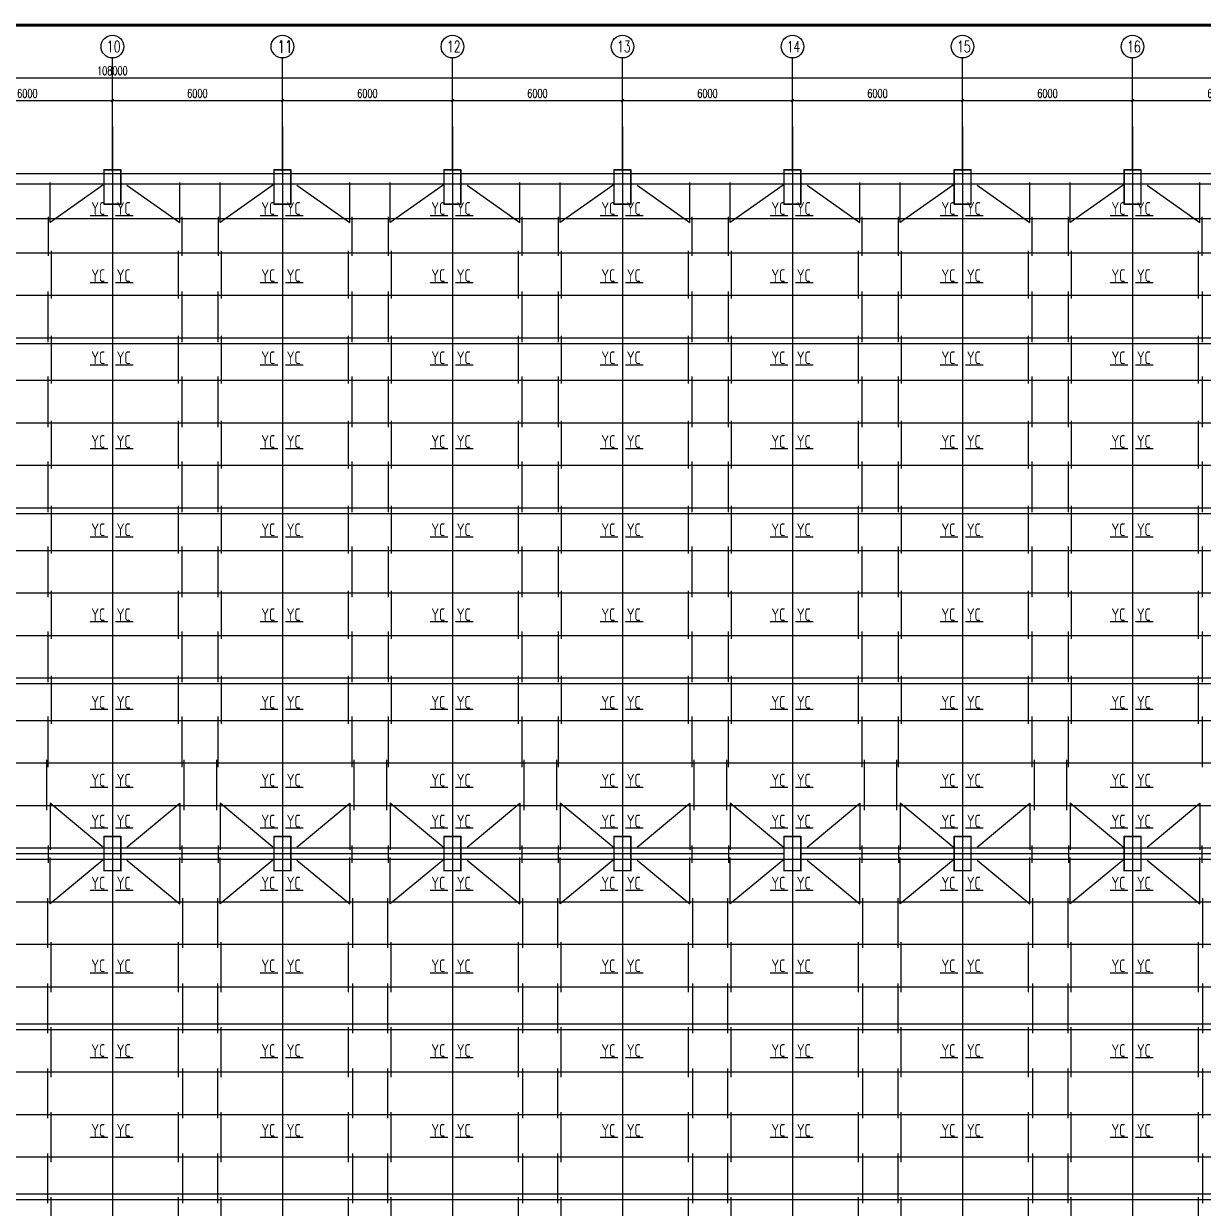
# Model space of a CAD drawing. Extents: x -73672 to 366960, y -527333 to 140666.
# Drawn here: x 250226 to 291854, y -317779 to -275983 of the extents above; entities that cross this region are included whole.
import ezdxf
from ezdxf.enums import TextEntityAlignment as Align

# ---------------------------------------------------------------- set-up
doc = ezdxf.new("R2010")
doc.units = 0
doc.header["$LTSCALE"] = 1000
doc.header["$MEASUREMENT"] = 0
for name, color, linetype in [('AXIS', 3, 'Continuous'), ('AXIS_TEXT', 7, 'Continuous'), ('COLUMN', 9, 'Continuous'), ('PUB_TITLE', 4, 'Continuous'), ('TEXT', 3, 'Continuous')]:
    doc.layers.add(name, color=color, linetype=linetype)
doc.styles.add('_TCH_AXIS', font='COMPLEX', dxfattribs={"bigfont": 'GBCBIG'})
doc.styles.add('_TCH_DIM_T3', font='SIMPLEX', dxfattribs={"width": 0.705882, "bigfont": 'GBCBIG'})
doc.styles.add('COMPLEX', font='COMPLEX', dxfattribs={"bigfont": 'Tssdchn.shx'})
doc.styles.add('TSSD_Rein', font='Tssdeng.shx', dxfattribs={"width": 0.7, "bigfont": 'hztxt.shx'})
doc.dimstyles.new('_TCH_ARCH-100', dxfattribs={"dimtxt": 297.5, "dimasz": 100, "dimexe": 250, "dimexo": 300, "dimgap": 100, "dimtad": 1, "dimdec": 0, "dimzin": 0, "dimdsep": 46, "dimtxsty": '_TCH_DIM_T3', "dimblk": 'ARCHTICK', "dimcen": 0.09, "dimclrt": 7, "dimazin": 2, "dimtfac": 1, "dimtdec": 0, "dimtix": 1, "dimtmove": 2, "dimatfit": 3, "dimfxl": 0, "dimtolj": 1, "dimtzin": 0, "dimarcsym": 0})

# ---------------------------------------------------------------- blocks, each defined once
blk = doc.blocks.new('_ArchTick')
at = {"color": 0, "linetype": 'ByBlock', "const_width": 0.4}
blk.add_lwpolyline([(-0.5, -0.5), (0.5, 0.5)], dxfattribs=at)
blk = doc.blocks.new('*D8656')
at = {"layer": 'AXIS', "color": 0, "lineweight": -2}
for p, q in [((199356, -280893), (199356, -277643)), ((199356, -277893), (307356, -277893)), ((307356, -280893), (307356, -277643))]:
    blk.add_line(p, q, dxfattribs=at)
at = {"layer": 'Defpoints', "color": 0}
for p in [(307356, -277893), (199356, -281193), (307356, -281193)]:
    blk.add_point(p, dxfattribs=at)
at = {"layer": 'AXIS', "color": 0, "linetype": 'ByBlock', "lineweight": -2, "xscale": 100, "yscale": 100, "zscale": 100, "rotation": 180}
blk.add_blockref('_ArchTick', (199356, -277893), dxfattribs=at)
at = {"layer": 'AXIS', "color": 0, "linetype": 'ByBlock', "lineweight": -2, "xscale": 100, "yscale": 100, "zscale": 100}
blk.add_blockref('_ArchTick', (307356, -277893), dxfattribs=at)
at = {"layer": 'AXIS', "color": 7, "insert": (253356, -277645), "char_height": 297.5, "attachment_point": 5, "style": '_TCH_DIM_T3'}
blk.add_mtext('\\A1;108000', dxfattribs=at)
blk = doc.blocks.new('*D8665')
at = {"layer": 'AXIS', "color": 0, "lineweight": -2}
for p, q in [((247356, -280893), (247356, -278443)), ((247356, -278693), (253356, -278693)), ((253356, -280893), (253356, -278443))]:
    blk.add_line(p, q, dxfattribs=at)
at = {"layer": 'Defpoints', "color": 0}
for p in [(253356, -278693), (247356, -281193), (253356, -281193)]:
    blk.add_point(p, dxfattribs=at)
at = {"layer": 'AXIS', "color": 0, "linetype": 'ByBlock', "lineweight": -2, "xscale": 100, "yscale": 100, "zscale": 100, "rotation": 180}
blk.add_blockref('_ArchTick', (247356, -278693), dxfattribs=at)
at = {"layer": 'AXIS', "color": 0, "linetype": 'ByBlock', "lineweight": -2, "xscale": 100, "yscale": 100, "zscale": 100}
blk.add_blockref('_ArchTick', (253356, -278693), dxfattribs=at)
at = {"layer": 'AXIS', "color": 7, "insert": (250356, -278445), "char_height": 297.5, "attachment_point": 5, "style": '_TCH_DIM_T3'}
blk.add_mtext('\\A1;6000', dxfattribs=at)
blk = doc.blocks.new('*D8666')
at = {"layer": 'AXIS', "color": 0, "lineweight": -2}
for p, q in [((253356, -280893), (253356, -278443)), ((253356, -278693), (259356, -278693)), ((259356, -280893), (259356, -278443))]:
    blk.add_line(p, q, dxfattribs=at)
at = {"layer": 'Defpoints', "color": 0}
for p in [(259356, -278693), (253356, -281193), (259356, -281193)]:
    blk.add_point(p, dxfattribs=at)
at = {"layer": 'AXIS', "color": 0, "linetype": 'ByBlock', "lineweight": -2, "xscale": 100, "yscale": 100, "zscale": 100, "rotation": 180}
blk.add_blockref('_ArchTick', (253356, -278693), dxfattribs=at)
at = {"layer": 'AXIS', "color": 0, "linetype": 'ByBlock', "lineweight": -2, "xscale": 100, "yscale": 100, "zscale": 100}
blk.add_blockref('_ArchTick', (259356, -278693), dxfattribs=at)
at = {"layer": 'AXIS', "color": 7, "insert": (256356, -278445), "char_height": 297.5, "attachment_point": 5, "style": '_TCH_DIM_T3'}
blk.add_mtext('\\A1;6000', dxfattribs=at)
blk = doc.blocks.new('*D8667')
at = {"layer": 'AXIS', "color": 0, "lineweight": -2}
for p, q in [((259356, -280893), (259356, -278443)), ((259356, -278693), (265356, -278693)), ((265356, -280893), (265356, -278443))]:
    blk.add_line(p, q, dxfattribs=at)
at = {"layer": 'Defpoints', "color": 0}
for p in [(265356, -278693), (259356, -281193), (265356, -281193)]:
    blk.add_point(p, dxfattribs=at)
at = {"layer": 'AXIS', "color": 0, "linetype": 'ByBlock', "lineweight": -2, "xscale": 100, "yscale": 100, "zscale": 100, "rotation": 180}
blk.add_blockref('_ArchTick', (259356, -278693), dxfattribs=at)
at = {"layer": 'AXIS', "color": 0, "linetype": 'ByBlock', "lineweight": -2, "xscale": 100, "yscale": 100, "zscale": 100}
blk.add_blockref('_ArchTick', (265356, -278693), dxfattribs=at)
at = {"layer": 'AXIS', "color": 7, "insert": (262356, -278445), "char_height": 297.5, "attachment_point": 5, "style": '_TCH_DIM_T3'}
blk.add_mtext('\\A1;6000', dxfattribs=at)
blk = doc.blocks.new('*D8668')
at = {"layer": 'AXIS', "color": 0, "lineweight": -2}
for p, q in [((265356, -280893), (265356, -278443)), ((265356, -278693), (271356, -278693)), ((271356, -280893), (271356, -278443))]:
    blk.add_line(p, q, dxfattribs=at)
at = {"layer": 'Defpoints', "color": 0}
for p in [(271356, -278693), (265356, -281193), (271356, -281193)]:
    blk.add_point(p, dxfattribs=at)
at = {"layer": 'AXIS', "color": 0, "linetype": 'ByBlock', "lineweight": -2, "xscale": 100, "yscale": 100, "zscale": 100, "rotation": 180}
blk.add_blockref('_ArchTick', (265356, -278693), dxfattribs=at)
at = {"layer": 'AXIS', "color": 0, "linetype": 'ByBlock', "lineweight": -2, "xscale": 100, "yscale": 100, "zscale": 100}
blk.add_blockref('_ArchTick', (271356, -278693), dxfattribs=at)
at = {"layer": 'AXIS', "color": 7, "insert": (268356, -278445), "char_height": 297.5, "attachment_point": 5, "style": '_TCH_DIM_T3'}
blk.add_mtext('\\A1;6000', dxfattribs=at)
blk = doc.blocks.new('*D8669')
at = {"layer": 'AXIS', "color": 0, "lineweight": -2}
for p, q in [((271356, -280893), (271356, -278443)), ((271356, -278693), (277356, -278693)), ((277356, -280893), (277356, -278443))]:
    blk.add_line(p, q, dxfattribs=at)
at = {"layer": 'Defpoints', "color": 0}
for p in [(277356, -278693), (271356, -281193), (277356, -281193)]:
    blk.add_point(p, dxfattribs=at)
at = {"layer": 'AXIS', "color": 0, "linetype": 'ByBlock', "lineweight": -2, "xscale": 100, "yscale": 100, "zscale": 100, "rotation": 180}
blk.add_blockref('_ArchTick', (271356, -278693), dxfattribs=at)
at = {"layer": 'AXIS', "color": 0, "linetype": 'ByBlock', "lineweight": -2, "xscale": 100, "yscale": 100, "zscale": 100}
blk.add_blockref('_ArchTick', (277356, -278693), dxfattribs=at)
at = {"layer": 'AXIS', "color": 7, "insert": (274356, -278445), "char_height": 297.5, "attachment_point": 5, "style": '_TCH_DIM_T3'}
blk.add_mtext('\\A1;6000', dxfattribs=at)
blk = doc.blocks.new('*D8670')
at = {"layer": 'AXIS', "color": 0, "lineweight": -2}
for p, q in [((277356, -280893), (277356, -278443)), ((277356, -278693), (283356, -278693)), ((283356, -280893), (283356, -278443))]:
    blk.add_line(p, q, dxfattribs=at)
at = {"layer": 'Defpoints', "color": 0}
for p in [(283356, -278693), (277356, -281193), (283356, -281193)]:
    blk.add_point(p, dxfattribs=at)
at = {"layer": 'AXIS', "color": 0, "linetype": 'ByBlock', "lineweight": -2, "xscale": 100, "yscale": 100, "zscale": 100, "rotation": 180}
blk.add_blockref('_ArchTick', (277356, -278693), dxfattribs=at)
at = {"layer": 'AXIS', "color": 0, "linetype": 'ByBlock', "lineweight": -2, "xscale": 100, "yscale": 100, "zscale": 100}
blk.add_blockref('_ArchTick', (283356, -278693), dxfattribs=at)
at = {"layer": 'AXIS', "color": 7, "insert": (280356, -278445), "char_height": 297.5, "attachment_point": 5, "style": '_TCH_DIM_T3'}
blk.add_mtext('\\A1;6000', dxfattribs=at)
blk = doc.blocks.new('*D8671')
at = {"layer": 'AXIS', "color": 0, "lineweight": -2}
for p, q in [((283356, -280893), (283356, -278443)), ((283356, -278693), (289356, -278693)), ((289356, -280893), (289356, -278443))]:
    blk.add_line(p, q, dxfattribs=at)
at = {"layer": 'Defpoints', "color": 0}
for p in [(289356, -278693), (283356, -281193), (289356, -281193)]:
    blk.add_point(p, dxfattribs=at)
at = {"layer": 'AXIS', "color": 0, "linetype": 'ByBlock', "lineweight": -2, "xscale": 100, "yscale": 100, "zscale": 100, "rotation": 180}
blk.add_blockref('_ArchTick', (283356, -278693), dxfattribs=at)
at = {"layer": 'AXIS', "color": 0, "linetype": 'ByBlock', "lineweight": -2, "xscale": 100, "yscale": 100, "zscale": 100}
blk.add_blockref('_ArchTick', (289356, -278693), dxfattribs=at)
at = {"layer": 'AXIS', "color": 7, "insert": (286356, -278445), "char_height": 297.5, "attachment_point": 5, "style": '_TCH_DIM_T3'}
blk.add_mtext('\\A1;6000', dxfattribs=at)
blk = doc.blocks.new('*D8672')
at = {"layer": 'AXIS', "color": 0, "lineweight": -2}
for p, q in [((289356, -280893), (289356, -278443)), ((289356, -278693), (295356, -278693)), ((295356, -280893), (295356, -278443))]:
    blk.add_line(p, q, dxfattribs=at)
at = {"layer": 'Defpoints', "color": 0}
for p in [(295356, -278693), (289356, -281193), (295356, -281193)]:
    blk.add_point(p, dxfattribs=at)
at = {"layer": 'AXIS', "color": 0, "linetype": 'ByBlock', "lineweight": -2, "xscale": 100, "yscale": 100, "zscale": 100, "rotation": 180}
blk.add_blockref('_ArchTick', (289356, -278693), dxfattribs=at)
at = {"layer": 'AXIS', "color": 0, "linetype": 'ByBlock', "lineweight": -2, "xscale": 100, "yscale": 100, "zscale": 100}
blk.add_blockref('_ArchTick', (295356, -278693), dxfattribs=at)
at = {"layer": 'AXIS', "color": 7, "insert": (292356, -278445), "char_height": 297.5, "attachment_point": 5, "style": '_TCH_DIM_T3'}
blk.add_mtext('\\A1;6000', dxfattribs=at)
blk = doc.blocks.new('_AXISO')
blk.add_circle((0, 0), 0.5)
at = {"layer": 'AXIS_TEXT', "style": 'COMPLEX'}
blk.add_attdef('A', text='', height=0.56, dxfattribs=at).set_placement((-0.25, -0.28), (0.25, -0.28), align=Align.FIT)

msp = doc.modelspace()

# ---------------------------------------------------------------- linework, layer by layer
at = {"color": 1}
for p, q in [((253356.38, -279613.36), (253356.38, -337919.16)), ((259356.38, -279613.36), (259356.38, -337919.16)), ((265356.38, -279613.36), (265356.38, -337919.16)), ((271356.38, -279613.36), (271356.38, -337919.16)), ((277356.38, -279613.36), (277356.38, -337919.16)), ((283356.38, -279613.36), (283356.38, -337919.16)), ((289356.38, -279613.36), (289356.38, -337919.16)), ((196970.72, -281265.56), (308442.6, -281265.56)), ((196970.72, -287265.56), (308442.6, -287265.56)), ((196970.72, -293265.56), (308442.6, -293265.56)), ((196970.72, -299265.56), (308442.6, -299265.56)), ((235356.38, -305265.56), (277056.38, -305265.56)), ((277656.38, -305265.56), (301356.38, -305265.56)), ((196970.72, -311265.56), (308442.6, -311265.56)), ((196970.72, -317265.56), (308442.6, -317265.56))]:
    msp.add_line(p, q, dxfattribs=at)
for p, q in [((251158.95, -282996.2), (251158.95, -281582.56)), ((253024.08, -281677.76), (251158.95, -282996.2)), ((253870.43, -281677.76), (255735.56, -282996.2)), ((255735.56, -282996.2), (255735.56, -281582.56)), ((257158.95, -282996.2), (257158.95, -281582.56)), ((259024.08, -281677.76), (257158.95, -282996.2)), ((259870.43, -281677.76), (261735.56, -282996.2)), ((261735.56, -282996.2), (261735.56, -281582.56)), ((263158.95, -282996.2), (263158.95, -281582.56)), ((265024.08, -281677.76), (263158.95, -282996.2)), ((265870.43, -281677.76), (267735.56, -282996.2)), ((267735.56, -282996.2), (267735.56, -281582.56)), ((269158.95, -282996.2), (269158.95, -281582.56)), ((271024.08, -281677.76), (269158.95, -282996.2)), ((271870.43, -281677.76), (273735.56, -282996.2)), ((273735.56, -282996.2), (273735.56, -281582.56)), ((275158.95, -282996.2), (275158.95, -281582.56)), ((277024.08, -281677.76), (275158.95, -282996.2)), ((277870.43, -281677.76), (279735.56, -282996.2)), ((279735.56, -282996.2), (279735.56, -281582.56)), ((281158.95, -282996.2), (281158.95, -281582.56)), ((283024.08, -281677.76), (281158.95, -282996.2)), ((283870.43, -281677.76), (285735.56, -282996.2)), ((285735.56, -282996.2), (285735.56, -281582.56)), ((287158.95, -282996.2), (287158.95, -281582.56)), ((289024.08, -281677.76), (287158.95, -282996.2)), ((289870.43, -281677.76), (291735.56, -282996.2)), ((291735.56, -282996.2), (291735.56, -281582.56)), ((252566.8, -282748.83), (253192.3, -282748.83)), ((253462.96, -282748.83), (254088.46, -282748.83)), ((258566.8, -282748.83), (259192.3, -282748.83)), ((259462.96, -282748.83), (260088.46, -282748.83)), ((264566.8, -282748.83), (265192.3, -282748.83)), ((265462.96, -282748.83), (266088.46, -282748.83)), ((270566.8, -282748.83), (271192.3, -282748.83)), ((271462.96, -282748.83), (272088.46, -282748.83)), ((276566.8, -282748.83), (277192.3, -282748.83)), ((277462.96, -282748.83), (278088.46, -282748.83)), ((282566.8, -282748.83), (283192.3, -282748.83)), ((283462.96, -282748.83), (284088.46, -282748.83)), ((288566.8, -282748.83), (289192.3, -282748.83)), ((289462.96, -282748.83), (290088.46, -282748.83)), ((252566.8, -285116.87), (253192.3, -285116.87)), ((253462.96, -285116.87), (254088.46, -285116.87)), ((258566.8, -285116.87), (259192.3, -285116.87)), ((259462.96, -285116.87), (260088.46, -285116.87)), ((264566.8, -285116.87), (265192.3, -285116.87)), ((265462.96, -285116.87), (266088.46, -285116.87)), ((270566.8, -285116.87), (271192.3, -285116.87)), ((271462.96, -285116.87), (272088.46, -285116.87)), ((276566.8, -285116.87), (277192.3, -285116.87)), ((277462.96, -285116.87), (278088.46, -285116.87)), ((282566.8, -285116.87), (283192.3, -285116.87)), ((283462.96, -285116.87), (284088.46, -285116.87)), ((288566.8, -285116.87), (289192.3, -285116.87)), ((289462.96, -285116.87), (290088.46, -285116.87)), ((252566.8, -288014.77), (253192.3, -288014.77)), ((253462.96, -288014.77), (254088.46, -288014.77)), ((258566.8, -288014.77), (259192.3, -288014.77)), ((259462.96, -288014.77), (260088.46, -288014.77)), ((264566.8, -288014.77), (265192.3, -288014.77)), ((265462.96, -288014.77), (266088.46, -288014.77)), ((270566.8, -288014.77), (271192.3, -288014.77)), ((271462.96, -288014.77), (272088.46, -288014.77)), ((276566.8, -288014.77), (277192.3, -288014.77)), ((277462.96, -288014.77), (278088.46, -288014.77)), ((282566.8, -288014.77), (283192.3, -288014.77)), ((283462.96, -288014.77), (284088.46, -288014.77)), ((288566.8, -288014.77), (289192.3, -288014.77)), ((289462.96, -288014.77), (290088.46, -288014.77)), ((252566.8, -290969.87), (253192.3, -290969.87)), ((253462.96, -290969.87), (254088.46, -290969.87)), ((258566.8, -290969.87), (259192.3, -290969.87)), ((259462.96, -290969.87), (260088.46, -290969.87)), ((264566.8, -290969.87), (265192.3, -290969.87)), ((265462.96, -290969.87), (266088.46, -290969.87)), ((270566.8, -290969.87), (271192.3, -290969.87)), ((271462.96, -290969.87), (272088.46, -290969.87)), ((276566.8, -290969.87), (277192.3, -290969.87)), ((277462.96, -290969.87), (278088.46, -290969.87)), ((282566.8, -290969.87), (283192.3, -290969.87)), ((283462.96, -290969.87), (284088.46, -290969.87)), ((288566.8, -290969.87), (289192.3, -290969.87)), ((289462.96, -290969.87), (290088.46, -290969.87)), ((252566.8, -294082.42), (253192.3, -294082.42)), ((253462.96, -294082.42), (254088.46, -294082.42)), ((258566.8, -294082.42), (259192.3, -294082.42)), ((259462.96, -294082.42), (260088.46, -294082.42)), ((264566.8, -294082.42), (265192.3, -294082.42)), ((265462.96, -294082.42), (266088.46, -294082.42)), ((270566.8, -294082.42), (271192.3, -294082.42)), ((271462.96, -294082.42), (272088.46, -294082.42)), ((276566.8, -294082.42), (277192.3, -294082.42)), ((277462.96, -294082.42), (278088.46, -294082.42)), ((282566.8, -294082.42), (283192.3, -294082.42)), ((283462.96, -294082.42), (284088.46, -294082.42)), ((288566.8, -294082.42), (289192.3, -294082.42)), ((289462.96, -294082.42), (290088.46, -294082.42)), ((252566.8, -297079.86), (253192.3, -297079.86)), ((253462.96, -297079.86), (254088.46, -297079.86)), ((258566.8, -297079.86), (259192.3, -297079.86)), ((259462.96, -297079.86), (260088.46, -297079.86)), ((264566.8, -297079.86), (265192.3, -297079.86)), ((265462.96, -297079.86), (266088.46, -297079.86)), ((270566.8, -297079.86), (271192.3, -297079.86)), ((271462.96, -297079.86), (272088.46, -297079.86)), ((276566.8, -297079.86), (277192.3, -297079.86)), ((277462.96, -297079.86), (278088.46, -297079.86)), ((282566.8, -297079.86), (283192.3, -297079.86)), ((283462.96, -297079.86), (284088.46, -297079.86)), ((288566.8, -297079.86), (289192.3, -297079.86)), ((289462.96, -297079.86), (290088.46, -297079.86)), ((252566.8, -300170.95), (253192.3, -300170.95)), ((253462.96, -300170.95), (254088.46, -300170.95)), ((258566.8, -300170.95), (259192.3, -300170.95)), ((259462.96, -300170.95), (260088.46, -300170.95)), ((264566.8, -300170.95), (265192.3, -300170.95)), ((265462.96, -300170.95), (266088.46, -300170.95)), ((270566.8, -300170.95), (271192.3, -300170.95)), ((271462.96, -300170.95), (272088.46, -300170.95)), ((276566.8, -300170.95), (277192.3, -300170.95)), ((277462.96, -300170.95), (278088.46, -300170.95)), ((282566.8, -300170.95), (283192.3, -300170.95)), ((283462.96, -300170.95), (284088.46, -300170.95)), ((288566.8, -300170.95), (289192.3, -300170.95)), ((289462.96, -300170.95), (290088.46, -300170.95)), ((252566.8, -302918.58), (253192.3, -302918.58)), ((253462.96, -302918.58), (254088.46, -302918.58)), ((258566.8, -302918.58), (259192.3, -302918.58)), ((259462.96, -302918.58), (260088.46, -302918.58)), ((264566.8, -302918.58), (265192.3, -302918.58)), ((265462.96, -302918.58), (266088.46, -302918.58)), ((270566.8, -302918.58), (271192.3, -302918.58)), ((271462.96, -302918.58), (272088.46, -302918.58)), ((276566.8, -302918.58), (277192.3, -302918.58)), ((277462.96, -302918.58), (278088.46, -302918.58)), ((282566.8, -302918.58), (283192.3, -302918.58)), ((283462.96, -302918.58), (284088.46, -302918.58)), ((288566.8, -302918.58), (289192.3, -302918.58)), ((289462.96, -302918.58), (290088.46, -302918.58)), ((253024.08, -305033.35), (251158.95, -303488.51)), ((251158.95, -303488.51), (251158.95, -305128.55)), ((253870.43, -305033.35), (255735.56, -303488.51)), ((255735.56, -303488.51), (255735.56, -305128.55)), ((259024.08, -305033.35), (257158.95, -303488.51)), ((257158.95, -303488.51), (257158.95, -305128.55)), ((259870.43, -305033.35), (261735.56, -303488.51)), ((261735.56, -303488.51), (261735.56, -305128.55)), ((265024.08, -305033.35), (263158.95, -303488.51)), ((263158.95, -303488.51), (263158.95, -305128.55)), ((265870.43, -305033.35), (267735.56, -303488.51)), ((267735.56, -303488.51), (267735.56, -305128.55)), ((271024.08, -305033.35), (269158.95, -303488.51)), ((269158.95, -303488.51), (269158.95, -305128.55)), ((271870.43, -305033.35), (273735.56, -303488.51)), ((273735.56, -303488.51), (273735.56, -305128.55)), ((277024.08, -305033.35), (275158.95, -303488.51)), ((275158.95, -303488.51), (275158.95, -305128.55)), ((277870.43, -305033.35), (279735.56, -303488.51)), ((279735.56, -303488.51), (279735.56, -305128.55)), ((283024.08, -305033.35), (281158.95, -303488.51)), ((281158.95, -303488.51), (281158.95, -305128.55)), ((283870.43, -305033.35), (285735.56, -303488.51)), ((285735.56, -303488.51), (285735.56, -305128.55)), ((289024.08, -305033.35), (287158.95, -303488.51)), ((287158.95, -303488.51), (287158.95, -305128.55)), ((289870.43, -305033.35), (291735.56, -303488.51)), ((291735.56, -303488.51), (291735.56, -305128.55)), ((252566.8, -304361.09), (253192.3, -304361.09)), ((253462.96, -304361.09), (254088.46, -304361.09)), ((258566.8, -304361.09), (259192.3, -304361.09)), ((259462.96, -304361.09), (260088.46, -304361.09)), ((264566.8, -304361.09), (265192.3, -304361.09)), ((265462.96, -304361.09), (266088.46, -304361.09)), ((270566.8, -304361.09), (271192.3, -304361.09)), ((271462.96, -304361.09), (272088.46, -304361.09)), ((276566.8, -304361.09), (277192.3, -304361.09)), ((277462.96, -304361.09), (278088.46, -304361.09)), ((282566.8, -304361.09), (283192.3, -304361.09)), ((283462.96, -304361.09), (284088.46, -304361.09)), ((288566.8, -304361.09), (289192.3, -304361.09)), ((289462.96, -304361.09), (290088.46, -304361.09)), ((251158.95, -307042.6), (251158.95, -305402.56)), ((253024.08, -305497.76), (251158.95, -307042.6)), ((253870.43, -305497.76), (255735.56, -307042.6)), ((255735.56, -307042.6), (255735.56, -305402.56)), ((257158.95, -307042.6), (257158.95, -305402.56)), ((259024.08, -305497.76), (257158.95, -307042.6)), ((259870.43, -305497.76), (261735.56, -307042.6)), ((261735.56, -307042.6), (261735.56, -305402.56)), ((263158.95, -307042.6), (263158.95, -305402.56)), ((265024.08, -305497.76), (263158.95, -307042.6)), ((265870.43, -305497.76), (267735.56, -307042.6)), ((267735.56, -307042.6), (267735.56, -305402.56)), ((269158.95, -307042.6), (269158.95, -305402.56)), ((271024.08, -305497.76), (269158.95, -307042.6)), ((271870.43, -305497.76), (273735.56, -307042.6)), ((273735.56, -307042.6), (273735.56, -305402.56)), ((275158.95, -307042.6), (275158.95, -305402.56)), ((277024.08, -305497.76), (275158.95, -307042.6)), ((277870.43, -305497.76), (279735.56, -307042.6)), ((279735.56, -307042.6), (279735.56, -305402.56)), ((281158.95, -307042.6), (281158.95, -305402.56)), ((283024.08, -305497.76), (281158.95, -307042.6)), ((283870.43, -305497.76), (285735.56, -307042.6)), ((285735.56, -307042.6), (285735.56, -305402.56)), ((287158.95, -307042.6), (287158.95, -305402.56)), ((289024.08, -305497.76), (287158.95, -307042.6)), ((289870.43, -305497.76), (291735.56, -307042.6)), ((291735.56, -307042.6), (291735.56, -305402.56)), ((252566.8, -306548.8), (253192.3, -306548.8)), ((253462.96, -306548.8), (254088.46, -306548.8)), ((258566.8, -306548.8), (259192.3, -306548.8)), ((259462.96, -306548.8), (260088.46, -306548.8)), ((264566.8, -306548.8), (265192.3, -306548.8)), ((265462.96, -306548.8), (266088.46, -306548.8)), ((270566.8, -306548.8), (271192.3, -306548.8)), ((271462.96, -306548.8), (272088.46, -306548.8)), ((276566.8, -306548.8), (277192.3, -306548.8)), ((277462.96, -306548.8), (278088.46, -306548.8)), ((282566.8, -306548.8), (283192.3, -306548.8)), ((283462.96, -306548.8), (284088.46, -306548.8)), ((288566.8, -306548.8), (289192.3, -306548.8)), ((289462.96, -306548.8), (290088.46, -306548.8)), ((252566.8, -309468.16), (253192.3, -309468.16)), ((253462.96, -309468.16), (254088.46, -309468.16)), ((258566.8, -309468.16), (259192.3, -309468.16)), ((259462.96, -309468.16), (260088.46, -309468.16)), ((264566.8, -309468.16), (265192.3, -309468.16)), ((265462.96, -309468.16), (266088.46, -309468.16)), ((270566.8, -309468.16), (271192.3, -309468.16)), ((271462.96, -309468.16), (272088.46, -309468.16)), ((276566.8, -309468.16), (277192.3, -309468.16)), ((277462.96, -309468.16), (278088.46, -309468.16)), ((282566.8, -309468.16), (283192.3, -309468.16)), ((283462.96, -309468.16), (284088.46, -309468.16)), ((288566.8, -309468.16), (289192.3, -309468.16)), ((289462.96, -309468.16), (290088.46, -309468.16)), ((252566.8, -312457.5), (253192.3, -312457.5)), ((253462.96, -312457.5), (254088.46, -312457.5)), ((258566.8, -312457.5), (259192.3, -312457.5)), ((259462.96, -312457.5), (260088.46, -312457.5)), ((264566.8, -312457.5), (265192.3, -312457.5)), ((265462.96, -312457.5), (266088.46, -312457.5)), ((270566.8, -312457.5), (271192.3, -312457.5)), ((271462.96, -312457.5), (272088.46, -312457.5)), ((276566.8, -312457.5), (277192.3, -312457.5)), ((277462.96, -312457.5), (278088.46, -312457.5)), ((282566.8, -312457.5), (283192.3, -312457.5)), ((283462.96, -312457.5), (284088.46, -312457.5)), ((288566.8, -312457.5), (289192.3, -312457.5)), ((289462.96, -312457.5), (290088.46, -312457.5)), ((252566.8, -315273.83), (253192.3, -315273.83)), ((253462.96, -315273.83), (254088.46, -315273.83)), ((258566.8, -315273.83), (259192.3, -315273.83)), ((259462.96, -315273.83), (260088.46, -315273.83)), ((264566.8, -315273.83), (265192.3, -315273.83)), ((265462.96, -315273.83), (266088.46, -315273.83)), ((270566.8, -315273.83), (271192.3, -315273.83)), ((271462.96, -315273.83), (272088.46, -315273.83)), ((276566.8, -315273.83), (277192.3, -315273.83)), ((277462.96, -315273.83), (278088.46, -315273.83)), ((282566.8, -315273.83), (283192.3, -315273.83)), ((283462.96, -315273.83), (284088.46, -315273.83)), ((288566.8, -315273.83), (289192.3, -315273.83)), ((289462.96, -315273.83), (290088.46, -315273.83))]:
    msp.add_line(p, q)
at = {"color": 0}
for p, q in [((251088.95, -282799.2), (251088.95, -284172.27)), ((255804.98, -282799.2), (255804.98, -284172.27)), ((257088.95, -282799.2), (257088.95, -284172.27)), ((261804.98, -282799.2), (261804.98, -284172.27)), ((263088.95, -282799.2), (263088.95, -284172.27)), ((267804.98, -282799.2), (267804.98, -284172.27)), ((269088.95, -282799.2), (269088.95, -284172.27)), ((273804.98, -282799.2), (273804.98, -284172.27)), ((275088.95, -282799.2), (275088.95, -284172.27)), ((279804.98, -282799.2), (279804.98, -284172.27)), ((281088.95, -282799.2), (281088.95, -284172.27)), ((285804.98, -282799.2), (285804.98, -284172.27)), ((287088.95, -282799.2), (287088.95, -284172.27)), ((291804.98, -282799.2), (291804.98, -284172.27)), ((251191.87, -283996.24), (251191.87, -285681.65)), ((255674.17, -283996.24), (255674.17, -285681.65)), ((257191.87, -283996.24), (257191.87, -285681.65)), ((261674.17, -283996.24), (261674.17, -285681.65)), ((263191.87, -283996.24), (263191.87, -285681.65)), ((267674.17, -283996.24), (267674.17, -285681.65)), ((269191.87, -283996.24), (269191.87, -285681.65)), ((273674.17, -283996.24), (273674.17, -285681.65)), ((275191.87, -283996.24), (275191.87, -285681.65)), ((279674.17, -283996.24), (279674.17, -285681.65)), ((281191.87, -283996.24), (281191.87, -285681.65)), ((285674.17, -283996.24), (285674.17, -285681.65)), ((287191.87, -283996.24), (287191.87, -285681.65)), ((291674.17, -283996.24), (291674.17, -285681.65)), ((251082.87, -285430.1), (251082.87, -287216.12)), ((255808.33, -285430.1), (255808.33, -287216.12)), ((257082.87, -285430.1), (257082.87, -287216.12)), ((261808.33, -285430.1), (261808.33, -287216.12)), ((263082.87, -285430.1), (263082.87, -287216.12)), ((267808.33, -285430.1), (267808.33, -287216.12)), ((269082.87, -285430.1), (269082.87, -287216.12)), ((273808.33, -285430.1), (273808.33, -287216.12)), ((275082.87, -285430.1), (275082.87, -287216.12)), ((279808.33, -285430.1), (279808.33, -287216.12)), ((281082.87, -285430.1), (281082.87, -287216.12)), ((285808.33, -285430.1), (285808.33, -287216.12)), ((287082.87, -285430.1), (287082.87, -287216.12)), ((291808.33, -285430.1), (291808.33, -287216.12)), ((251191.87, -286996.24), (251191.87, -288681.65)), ((255674.17, -286996.24), (255674.17, -288681.65)), ((257191.87, -286996.24), (257191.87, -288681.65)), ((261674.17, -286996.24), (261674.17, -288681.65)), ((263191.87, -286996.24), (263191.87, -288681.65)), ((267674.17, -286996.24), (267674.17, -288681.65)), ((269191.87, -286996.24), (269191.87, -288681.65)), ((273674.17, -286996.24), (273674.17, -288681.65)), ((275191.87, -286996.24), (275191.87, -288681.65)), ((279674.17, -286996.24), (279674.17, -288681.65)), ((281191.87, -286996.24), (281191.87, -288681.65)), ((285674.17, -286996.24), (285674.17, -288681.65)), ((287191.87, -286996.24), (287191.87, -288681.65)), ((291674.17, -286996.24), (291674.17, -288681.65)), ((251082.87, -288430.1), (251082.87, -290216.12)), ((255808.33, -288430.1), (255808.33, -290216.12)), ((257082.87, -288430.1), (257082.87, -290216.12)), ((261808.33, -288430.1), (261808.33, -290216.12)), ((263082.87, -288430.1), (263082.87, -290216.12)), ((267808.33, -288430.1), (267808.33, -290216.12)), ((269082.87, -288430.1), (269082.87, -290216.12)), ((273808.33, -288430.1), (273808.33, -290216.12)), ((275082.87, -288430.1), (275082.87, -290216.12)), ((279808.33, -288430.1), (279808.33, -290216.12)), ((281082.87, -288430.1), (281082.87, -290216.12)), ((285808.33, -288430.1), (285808.33, -290216.12)), ((287082.87, -288430.1), (287082.87, -290216.12)), ((291808.33, -288430.1), (291808.33, -290216.12)), ((251191.87, -289996.24), (251191.87, -291681.65)), ((255674.17, -289996.24), (255674.17, -291681.65)), ((257191.87, -289996.24), (257191.87, -291681.65)), ((261674.17, -289996.24), (261674.17, -291681.65)), ((263191.87, -289996.24), (263191.87, -291681.65)), ((267674.17, -289996.24), (267674.17, -291681.65)), ((269191.87, -289996.24), (269191.87, -291681.65)), ((273674.17, -289996.24), (273674.17, -291681.65)), ((275191.87, -289996.24), (275191.87, -291681.65)), ((279674.17, -289996.24), (279674.17, -291681.65)), ((281191.87, -289996.24), (281191.87, -291681.65)), ((285674.17, -289996.24), (285674.17, -291681.65)), ((287191.87, -289996.24), (287191.87, -291681.65)), ((291674.17, -289996.24), (291674.17, -291681.65)), ((251082.87, -291430.1), (251082.87, -293216.12)), ((255808.33, -291430.1), (255808.33, -293216.12)), ((257082.87, -291430.1), (257082.87, -293216.12)), ((261808.33, -291430.1), (261808.33, -293216.12)), ((263082.87, -291430.1), (263082.87, -293216.12)), ((267808.33, -291430.1), (267808.33, -293216.12)), ((269082.87, -291430.1), (269082.87, -293216.12)), ((273808.33, -291430.1), (273808.33, -293216.12)), ((275082.87, -291430.1), (275082.87, -293216.12)), ((279808.33, -291430.1), (279808.33, -293216.12)), ((281082.87, -291430.1), (281082.87, -293216.12)), ((285808.33, -291430.1), (285808.33, -293216.12)), ((287082.87, -291430.1), (287082.87, -293216.12)), ((291808.33, -291430.1), (291808.33, -293216.12)), ((251191.87, -292996.24), (251191.87, -294681.65)), ((255674.17, -292996.24), (255674.17, -294681.65)), ((257191.87, -292996.24), (257191.87, -294681.65)), ((261674.17, -292996.24), (261674.17, -294681.65)), ((263191.87, -292996.24), (263191.87, -294681.65)), ((267674.17, -292996.24), (267674.17, -294681.65)), ((269191.87, -292996.24), (269191.87, -294681.65)), ((273674.17, -292996.24), (273674.17, -294681.65)), ((275191.87, -292996.24), (275191.87, -294681.65)), ((279674.17, -292996.24), (279674.17, -294681.65)), ((281191.87, -292996.24), (281191.87, -294681.65)), ((285674.17, -292996.24), (285674.17, -294681.65)), ((287191.87, -292996.24), (287191.87, -294681.65)), ((291674.17, -292996.24), (291674.17, -294681.65)), ((251082.87, -294430.1), (251082.87, -296216.12)), ((255808.33, -294430.1), (255808.33, -296216.12)), ((257082.87, -294430.1), (257082.87, -296216.12)), ((261808.33, -294430.1), (261808.33, -296216.12)), ((263082.87, -294430.1), (263082.87, -296216.12)), ((267808.33, -294430.1), (267808.33, -296216.12)), ((269082.87, -294430.1), (269082.87, -296216.12)), ((273808.33, -294430.1), (273808.33, -296216.12)), ((275082.87, -294430.1), (275082.87, -296216.12)), ((279808.33, -294430.1), (279808.33, -296216.12)), ((281082.87, -294430.1), (281082.87, -296216.12)), ((285808.33, -294430.1), (285808.33, -296216.12)), ((287082.87, -294430.1), (287082.87, -296216.12)), ((291808.33, -294430.1), (291808.33, -296216.12)), ((251191.87, -295996.24), (251191.87, -297681.65)), ((255674.17, -295996.24), (255674.17, -297681.65)), ((257191.87, -295996.24), (257191.87, -297681.65)), ((261674.17, -295996.24), (261674.17, -297681.65)), ((263191.87, -295996.24), (263191.87, -297681.65)), ((267674.17, -295996.24), (267674.17, -297681.65)), ((269191.87, -295996.24), (269191.87, -297681.65)), ((273674.17, -295996.24), (273674.17, -297681.65)), ((275191.87, -295996.24), (275191.87, -297681.65)), ((279674.17, -295996.24), (279674.17, -297681.65)), ((281191.87, -295996.24), (281191.87, -297681.65)), ((285674.17, -295996.24), (285674.17, -297681.65)), ((287191.87, -295996.24), (287191.87, -297681.65)), ((291674.17, -295996.24), (291674.17, -297681.65)), ((251082.87, -297430.1), (251082.87, -299216.12)), ((255808.33, -297430.1), (255808.33, -299216.12)), ((257082.87, -297430.1), (257082.87, -299216.12)), ((261808.33, -297430.1), (261808.33, -299216.12)), ((263082.87, -297430.1), (263082.87, -299216.12)), ((267808.33, -297430.1), (267808.33, -299216.12)), ((269082.87, -297430.1), (269082.87, -299216.12)), ((273808.33, -297430.1), (273808.33, -299216.12)), ((275082.87, -297430.1), (275082.87, -299216.12)), ((279808.33, -297430.1), (279808.33, -299216.12)), ((281082.87, -297430.1), (281082.87, -299216.12)), ((285808.33, -297430.1), (285808.33, -299216.12)), ((287082.87, -297430.1), (287082.87, -299216.12)), ((291808.33, -297430.1), (291808.33, -299216.12)), ((251191.87, -298996.24), (251191.87, -300681.65)), ((255674.17, -298996.24), (255674.17, -300681.65)), ((257191.87, -298996.24), (257191.87, -300681.65)), ((261674.17, -298996.24), (261674.17, -300681.65)), ((263191.87, -298996.24), (263191.87, -300681.65)), ((267674.17, -298996.24), (267674.17, -300681.65)), ((269191.87, -298996.24), (269191.87, -300681.65)), ((273674.17, -298996.24), (273674.17, -300681.65)), ((275191.87, -298996.24), (275191.87, -300681.65)), ((279674.17, -298996.24), (279674.17, -300681.65)), ((281191.87, -298996.24), (281191.87, -300681.65)), ((285674.17, -298996.24), (285674.17, -300681.65)), ((287191.87, -298996.24), (287191.87, -300681.65)), ((291674.17, -298996.24), (291674.17, -300681.65)), ((251082.87, -300430.1), (251082.87, -302216.12)), ((255808.33, -300430.1), (255808.33, -302216.12)), ((257082.87, -300430.1), (257082.87, -302216.12)), ((261808.33, -300430.1), (261808.33, -302216.12)), ((263082.87, -300430.1), (263082.87, -302216.12)), ((267808.33, -300430.1), (267808.33, -302216.12)), ((269082.87, -300430.1), (269082.87, -302216.12)), ((273808.33, -300430.1), (273808.33, -302216.12)), ((275082.87, -300430.1), (275082.87, -302216.12)), ((279808.33, -300430.1), (279808.33, -302216.12)), ((281082.87, -300430.1), (281082.87, -302216.12)), ((285808.33, -300430.1), (285808.33, -302216.12)), ((287082.87, -300430.1), (287082.87, -302216.12)), ((291808.33, -300430.1), (291808.33, -302216.12)), ((251029.02, -301952.99), (251029.02, -303730.63)), ((255880.26, -301952.99), (255880.26, -303730.63)), ((257029.02, -301952.99), (257029.02, -303730.63)), ((261880.26, -301952.99), (261880.26, -303730.63)), ((263029.02, -301952.99), (263029.02, -303730.63)), ((267880.26, -301952.99), (267880.26, -303730.63)), ((269029.02, -301952.99), (269029.02, -303730.63)), ((273880.26, -301952.99), (273880.26, -303730.63)), ((275029.02, -301952.99), (275029.02, -303730.63)), ((279880.26, -301952.99), (279880.26, -303730.63)), ((281029.02, -301952.99), (281029.02, -303730.63)), ((285880.26, -301952.99), (285880.26, -303730.63)), ((287029.02, -301952.99), (287029.02, -303730.63)), ((251093.03, -304976.96), (251093.03, -305584.88)), ((255803.82, -304976.96), (255803.82, -305584.88)), ((257093.03, -304976.96), (257093.03, -305584.88)), ((261803.82, -304976.96), (261803.82, -305584.88)), ((263093.03, -304976.96), (263093.03, -305584.88)), ((267803.82, -304976.96), (267803.82, -305584.88)), ((269093.03, -304976.96), (269093.03, -305584.88)), ((273803.82, -304976.96), (273803.82, -305584.88)), ((275093.03, -304976.96), (275093.03, -305584.88)), ((279803.82, -304976.96), (279803.82, -305584.88)), ((281093.03, -304976.96), (281093.03, -305584.88)), ((285803.82, -304976.96), (285803.82, -305584.88)), ((287093.03, -304976.96), (287093.03, -305584.88)), ((291803.82, -304976.96), (291803.82, -305584.88)), ((251068.71, -306842.33), (251068.71, -308594.82)), ((255827.72, -306842.33), (255827.72, -308594.82)), ((257068.71, -306842.33), (257068.71, -308594.82)), ((261827.72, -306842.33), (261827.72, -308594.82)), ((263068.71, -306842.33), (263068.71, -308594.82)), ((267827.72, -306842.33), (267827.72, -308594.82)), ((269068.71, -306842.33), (269068.71, -308594.82)), ((273827.72, -306842.33), (273827.72, -308594.82)), ((275068.71, -306842.33), (275068.71, -308594.82)), ((279827.72, -306842.33), (279827.72, -308594.82)), ((281068.71, -306842.33), (281068.71, -308594.82)), ((285827.72, -306842.33), (285827.72, -308594.82)), ((287068.71, -306842.33), (287068.71, -308594.82)), ((291827.72, -306842.33), (291827.72, -308594.82)), ((251179.22, -308384.49), (251179.22, -310155.43)), ((255676.61, -308384.49), (255676.61, -310155.43)), ((257179.22, -308384.49), (257179.22, -310155.43)), ((261676.61, -308384.49), (261676.61, -310155.43)), ((263179.22, -308384.49), (263179.22, -310155.43)), ((267676.61, -308384.49), (267676.61, -310155.43)), ((269179.22, -308384.49), (269179.22, -310155.43)), ((273676.61, -308384.49), (273676.61, -310155.43)), ((275179.22, -308384.49), (275179.22, -310155.43)), ((279676.61, -308384.49), (279676.61, -310155.43)), ((281179.22, -308384.49), (281179.22, -310155.43)), ((285676.61, -308384.49), (285676.61, -310155.43)), ((287179.22, -308384.49), (287179.22, -310155.43)), ((291676.61, -308384.49), (291676.61, -310155.43)), ((251068.71, -309842.33), (251068.71, -311594.82)), ((255827.72, -309842.33), (255827.72, -311594.82)), ((257068.71, -309842.33), (257068.71, -311594.82)), ((261827.72, -309842.33), (261827.72, -311594.82)), ((263068.71, -309842.33), (263068.71, -311594.82)), ((267827.72, -309842.33), (267827.72, -311594.82)), ((269068.71, -309842.33), (269068.71, -311594.82)), ((273827.72, -309842.33), (273827.72, -311594.82)), ((275068.71, -309842.33), (275068.71, -311594.82)), ((279827.72, -309842.33), (279827.72, -311594.82)), ((281068.71, -309842.33), (281068.71, -311594.82)), ((285827.72, -309842.33), (285827.72, -311594.82)), ((287068.71, -309842.33), (287068.71, -311594.82)), ((291827.72, -309842.33), (291827.72, -311594.82)), ((251179.22, -311384.49), (251179.22, -313155.43)), ((255676.61, -311384.49), (255676.61, -313155.43)), ((257179.22, -311384.49), (257179.22, -313155.43)), ((261676.61, -311384.49), (261676.61, -313155.43)), ((263179.22, -311384.49), (263179.22, -313155.43)), ((267676.61, -311384.49), (267676.61, -313155.43)), ((269179.22, -311384.49), (269179.22, -313155.43)), ((273676.61, -311384.49), (273676.61, -313155.43)), ((275179.22, -311384.49), (275179.22, -313155.43)), ((279676.61, -311384.49), (279676.61, -313155.43)), ((281179.22, -311384.49), (281179.22, -313155.43)), ((285676.61, -311384.49), (285676.61, -313155.43)), ((287179.22, -311384.49), (287179.22, -313155.43)), ((291676.61, -311384.49), (291676.61, -313155.43)), ((251068.71, -312842.33), (251068.71, -314594.82)), ((255827.72, -312842.33), (255827.72, -314594.82)), ((257068.71, -312842.33), (257068.71, -314594.82)), ((261827.72, -312842.33), (261827.72, -314594.82)), ((263068.71, -312842.33), (263068.71, -314594.82)), ((267827.72, -312842.33), (267827.72, -314594.82)), ((269068.71, -312842.33), (269068.71, -314594.82)), ((273827.72, -312842.33), (273827.72, -314594.82)), ((275068.71, -312842.33), (275068.71, -314594.82)), ((279827.72, -312842.33), (279827.72, -314594.82)), ((281068.71, -312842.33), (281068.71, -314594.82)), ((285827.72, -312842.33), (285827.72, -314594.82)), ((287068.71, -312842.33), (287068.71, -314594.82)), ((291827.72, -312842.33), (291827.72, -314594.82)), ((251179.22, -314384.49), (251179.22, -316155.43)), ((255676.61, -314384.49), (255676.61, -316155.43)), ((257179.22, -314384.49), (257179.22, -316155.43)), ((261676.61, -314384.49), (261676.61, -316155.43)), ((263179.22, -314384.49), (263179.22, -316155.43)), ((267676.61, -314384.49), (267676.61, -316155.43)), ((269179.22, -314384.49), (269179.22, -316155.43)), ((273676.61, -314384.49), (273676.61, -316155.43)), ((275179.22, -314384.49), (275179.22, -316155.43)), ((279676.61, -314384.49), (279676.61, -316155.43)), ((281179.22, -314384.49), (281179.22, -316155.43)), ((285676.61, -314384.49), (285676.61, -316155.43)), ((287179.22, -314384.49), (287179.22, -316155.43)), ((291676.61, -314384.49), (291676.61, -316155.43)), ((251068.71, -315842.33), (251068.71, -317594.82)), ((255827.72, -315842.33), (255827.72, -317594.82)), ((257068.71, -315842.33), (257068.71, -317594.82)), ((261827.72, -315842.33), (261827.72, -317594.82)), ((263068.71, -315842.33), (263068.71, -317594.82)), ((267827.72, -315842.33), (267827.72, -317594.82)), ((269068.71, -315842.33), (269068.71, -317594.82)), ((273827.72, -315842.33), (273827.72, -317594.82)), ((275068.71, -315842.33), (275068.71, -317594.82)), ((279827.72, -315842.33), (279827.72, -317594.82)), ((281068.71, -315842.33), (281068.71, -317594.82)), ((285827.72, -315842.33), (285827.72, -317594.82)), ((287068.71, -315842.33), (287068.71, -317594.82)), ((291827.72, -315842.33), (291827.72, -317594.82)), ((251179.22, -317384.49), (251179.22, -319155.43)), ((255676.61, -317384.49), (255676.61, -319155.43)), ((257179.22, -317384.49), (257179.22, -319155.43)), ((261676.61, -317384.49), (261676.61, -319155.43)), ((263179.22, -317384.49), (263179.22, -319155.43)), ((267676.61, -317384.49), (267676.61, -319155.43)), ((269179.22, -317384.49), (269179.22, -319155.43)), ((273676.61, -317384.49), (273676.61, -319155.43)), ((275179.22, -317384.49), (275179.22, -319155.43)), ((279676.61, -317384.49), (279676.61, -319155.43)), ((281179.22, -317384.49), (281179.22, -319155.43)), ((285676.61, -317384.49), (285676.61, -319155.43)), ((287179.22, -317384.49), (287179.22, -319155.43)), ((291676.61, -317384.49), (291676.61, -319155.43))]:
    msp.add_line(p, q, dxfattribs=at)
at = {"color": 0, "const_width": 50}
for points in [[(253056.38, -281145.56), (253056.38, -282345.56), (253656.38, -282345.56), (253656.38, -281145.56), (253056.38, -281145.56)], [(259056.38, -281145.56), (259056.38, -282345.56), (259656.38, -282345.56), (259656.38, -281145.56), (259056.38, -281145.56)], [(265056.38, -281145.56), (265056.38, -282345.56), (265656.38, -282345.56), (265656.38, -281145.56), (265056.38, -281145.56)], [(271056.38, -281145.56), (271056.38, -282345.56), (271656.38, -282345.56), (271656.38, -281145.56), (271056.38, -281145.56)], [(277056.38, -281145.56), (277056.38, -282345.56), (277656.38, -282345.56), (277656.38, -281145.56), (277056.38, -281145.56)], [(283056.38, -281145.56), (283056.38, -282345.56), (283656.38, -282345.56), (283656.38, -281145.56), (283056.38, -281145.56)], [(289056.38, -281145.56), (289056.38, -282345.56), (289656.38, -282345.56), (289656.38, -281145.56), (289056.38, -281145.56)], [(253056.38, -304665.56), (253056.38, -305865.56), (253656.38, -305865.56), (253656.38, -304665.56), (253056.38, -304665.56)], [(259056.38, -304665.56), (259056.38, -305865.56), (259656.38, -305865.56), (259656.38, -304665.56), (259056.38, -304665.56)], [(265056.38, -304665.56), (265056.38, -305865.56), (265656.38, -305865.56), (265656.38, -304665.56), (265056.38, -304665.56)], [(271056.38, -304665.56), (271056.38, -305865.56), (271656.38, -305865.56), (271656.38, -304665.56), (271056.38, -304665.56)], [(277056.38, -304665.56), (277056.38, -305865.56), (277656.38, -305865.56), (277656.38, -304665.56), (277056.38, -304665.56)], [(283056.38, -304665.56), (283056.38, -305865.56), (283656.38, -305865.56), (283656.38, -304665.56), (283056.38, -304665.56)], [(289056.38, -304665.56), (289056.38, -305865.56), (289656.38, -305865.56), (289656.38, -304665.56), (289056.38, -304665.56)]]:
    msp.add_lwpolyline(points, dxfattribs=at)
at = {"layer": 'AXIS'}
for p, q in [((253356.38, -281193.25), (253356.38, -277193.25)), ((259356.38, -281193.25), (259356.38, -277193.25)), ((265356.38, -281193.25), (265356.38, -277193.25)), ((271356.38, -281193.25), (271356.38, -277193.25)), ((277356.38, -281193.25), (277356.38, -277193.25)), ((283356.38, -281193.25), (283356.38, -277193.25)), ((289356.38, -281193.25), (289356.38, -277193.25)), ((307476.38, -281645.56), (199836.38, -281645.56)), ((199356.38, -282855.56), (307356.38, -282855.56)), ((199356.38, -284065.56), (307356.38, -284065.56)), ((199356.38, -285565.56), (307356.38, -285565.56)), ((199356.38, -287065.56), (307356.38, -287065.56)), ((199356.38, -288565.56), (307356.38, -288565.56)), ((199356.38, -290065.56), (307356.38, -290065.56)), ((199356.38, -291565.56), (307356.38, -291565.56)), ((199356.38, -293065.56), (307356.38, -293065.56)), ((199356.38, -294565.56), (307356.38, -294565.56)), ((199356.38, -296065.56), (307356.38, -296065.56)), ((199356.38, -297565.56), (307356.38, -297565.56)), ((199356.38, -299065.56), (307356.38, -299065.56)), ((199356.38, -300565.56), (307356.38, -300565.56)), ((199356.38, -302065.56), (307356.38, -302065.56)), ((199356.38, -303565.56), (307356.38, -303565.56)), ((199836.38, -305065.56), (306876.38, -305065.56)), ((199836.38, -305465.56), (306876.38, -305465.56)), ((199356.38, -306965.56), (307356.38, -306965.56)), ((199356.38, -308465.56), (307356.38, -308465.56)), ((199356.38, -309965.56), (307356.38, -309965.56)), ((199356.38, -311465.56), (307356.38, -311465.56)), ((199356.38, -312965.56), (307356.38, -312965.56)), ((199356.38, -314465.56), (307356.38, -314465.56)), ((199356.38, -315965.56), (307356.38, -315965.56)), ((199356.38, -317465.56), (307356.38, -317465.56))]:
    msp.add_line(p, q, dxfattribs=at)
at = {"layer": 'COLUMN'}
for points in [[(253056.38, -282345.56), (253656.38, -282345.56), (253656.38, -281145.56), (253056.38, -281145.56)], [(259056.38, -282345.56), (259656.38, -282345.56), (259656.38, -281145.56), (259056.38, -281145.56)], [(265056.38, -282345.56), (265656.38, -282345.56), (265656.38, -281145.56), (265056.38, -281145.56)], [(271056.38, -282345.56), (271656.38, -282345.56), (271656.38, -281145.56), (271056.38, -281145.56)], [(277056.38, -282345.56), (277656.38, -282345.56), (277656.38, -281145.56), (277056.38, -281145.56)], [(283056.38, -282345.56), (283656.38, -282345.56), (283656.38, -281145.56), (283056.38, -281145.56)], [(289056.38, -282345.56), (289656.38, -282345.56), (289656.38, -281145.56), (289056.38, -281145.56)], [(253656.38, -304665.56), (253056.38, -304665.56), (253056.38, -305865.56), (253656.38, -305865.56)], [(259656.38, -304665.56), (259056.38, -304665.56), (259056.38, -305865.56), (259656.38, -305865.56)], [(265656.38, -304665.56), (265056.38, -304665.56), (265056.38, -305865.56), (265656.38, -305865.56)], [(271656.38, -304665.56), (271056.38, -304665.56), (271056.38, -305865.56), (271656.38, -305865.56)], [(277656.38, -304665.56), (277056.38, -304665.56), (277056.38, -305865.56), (277656.38, -305865.56)], [(283656.38, -304665.56), (283056.38, -304665.56), (283056.38, -305865.56), (283656.38, -305865.56)], [(289656.38, -304665.56), (289056.38, -304665.56), (289056.38, -305865.56), (289656.38, -305865.56)]]:
    msp.add_lwpolyline(points, close=True, dxfattribs=at)
at = {"layer": 'PUB_TITLE', "const_width": 100}
msp.add_lwpolyline([(187741.64, -358133.5), (332941.64, -358133.5), (332941.64, -276033.5), (187741.64, -276033.5)], close=True, dxfattribs=at)

# ---------------------------------------------------------------- block references
at = {"layer": 'AXIS'}
ref = msp.add_blockref('_AXISO', (253356.38, -276793.25), dxfattribs=dict(at, xscale=800, yscale=800, zscale=800))
ref.add_attrib('A', '10', (253160.93, -276993.75), dxfattribs={"color": 7, "height": 401.002, "style": '_TCH_AXIS', "width": 0.705882})
ref = msp.add_blockref('_AXISO', (259356.38, -276793.25), dxfattribs=dict(at, xscale=800, yscale=800, zscale=800))
ref.add_attrib('A', '11', (259180.57, -277011.18), dxfattribs={"color": 7, "height": 435.854, "style": '_TCH_AXIS', "width": 0.705882})
ref = msp.add_blockref('_AXISO', (265356.38, -276793.25), dxfattribs=dict(at, xscale=800, yscale=800, zscale=800))
ref.add_attrib('A', '12', (265160.93, -276993.75), dxfattribs={"color": 7, "height": 401.002, "style": '_TCH_AXIS', "width": 0.705882})
ref = msp.add_blockref('_AXISO', (271356.38, -276793.25), dxfattribs=dict(at, xscale=800, yscale=800, zscale=800))
ref.add_attrib('A', '13', (271160.93, -276993.75), dxfattribs={"color": 7, "height": 401.002, "style": '_TCH_AXIS', "width": 0.705882})
ref = msp.add_blockref('_AXISO', (277356.38, -276793.25), dxfattribs=dict(at, xscale=800, yscale=800, zscale=800))
ref.add_attrib('A', '14', (277154.35, -276987.13), dxfattribs={"color": 7, "height": 387.75, "style": '_TCH_AXIS', "width": 0.705882})
ref = msp.add_blockref('_AXISO', (283356.38, -276793.25), dxfattribs=dict(at, xscale=800, yscale=800, zscale=800))
ref.add_attrib('A', '15', (283160.93, -276993.75), dxfattribs={"color": 7, "height": 401.002, "style": '_TCH_AXIS', "width": 0.705882})
ref = msp.add_blockref('_AXISO', (289356.38, -276793.25), dxfattribs=dict(at, xscale=800, yscale=800, zscale=800))
ref.add_attrib('A', '16', (289160.93, -276993.75), dxfattribs={"color": 7, "height": 401.002, "style": '_TCH_AXIS', "width": 0.705882})

# ---------------------------------------------------------------- texts
at = {"layer": 'TEXT', "ltscale": 99, "style": 'TSSD_Rein', "width": 0.7}
for p in [(252614.09, -282728.63), (253510.25, -282728.63), (258614.09, -282728.63), (259510.25, -282728.63), (264614.09, -282728.63), (265510.25, -282728.63), (270614.09, -282728.63), (271510.25, -282728.63), (276614.09, -282728.63), (277510.25, -282728.63), (282614.09, -282728.63), (283510.25, -282728.63), (288614.09, -282728.63), (289510.25, -282728.63), (252614.09, -285096.67), (253510.25, -285096.67), (258614.09, -285096.67), (259510.25, -285096.67), (264614.09, -285096.67), (265510.25, -285096.67), (270614.09, -285096.67), (271510.25, -285096.67), (276614.09, -285096.67), (277510.25, -285096.67), (282614.09, -285096.67), (283510.25, -285096.67), (288614.09, -285096.67), (289510.25, -285096.67), (252614.09, -287994.56), (253510.25, -287994.56), (258614.09, -287994.56), (259510.25, -287994.56), (264614.09, -287994.56), (265510.25, -287994.56), (270614.09, -287994.56), (271510.25, -287994.56), (276614.09, -287994.56), (277510.25, -287994.56), (282614.09, -287994.56), (283510.25, -287994.56), (288614.09, -287994.56), (289510.25, -287994.56), (252614.09, -290949.66), (253510.25, -290949.66), (258614.09, -290949.66), (259510.25, -290949.66), (264614.09, -290949.66), (265510.25, -290949.66), (270614.09, -290949.66), (271510.25, -290949.66), (276614.09, -290949.66), (277510.25, -290949.66), (282614.09, -290949.66), (283510.25, -290949.66), (288614.09, -290949.66), (289510.25, -290949.66), (252614.09, -294062.22), (253510.25, -294062.22), (258614.09, -294062.22), (259510.25, -294062.22), (264614.09, -294062.22), (265510.25, -294062.22), (270614.09, -294062.22), (271510.25, -294062.22), (276614.09, -294062.22), (277510.25, -294062.22), (282614.09, -294062.22), (283510.25, -294062.22), (288614.09, -294062.22), (289510.25, -294062.22), (252614.09, -297059.66), (253510.25, -297059.66), (258614.09, -297059.66), (259510.25, -297059.66), (264614.09, -297059.66), (265510.25, -297059.66), (270614.09, -297059.66), (271510.25, -297059.66), (276614.09, -297059.66), (277510.25, -297059.66), (282614.09, -297059.66), (283510.25, -297059.66), (288614.09, -297059.66), (289510.25, -297059.66), (252614.09, -300150.75), (253510.25, -300150.75), (258614.09, -300150.75), (259510.25, -300150.75), (264614.09, -300150.75), (265510.25, -300150.75), (270614.09, -300150.75), (271510.25, -300150.75), (276614.09, -300150.75), (277510.25, -300150.75), (282614.09, -300150.75), (283510.25, -300150.75), (288614.09, -300150.75), (289510.25, -300150.75), (252614.09, -302898.38), (253510.25, -302898.38), (258614.09, -302898.38), (259510.25, -302898.38), (264614.09, -302898.38), (265510.25, -302898.38), (270614.09, -302898.38), (271510.25, -302898.38), (276614.09, -302898.38), (277510.25, -302898.38), (282614.09, -302898.38), (283510.25, -302898.38), (288614.09, -302898.38), (289510.25, -302898.38), (252614.09, -304340.88), (253510.25, -304340.88), (258614.09, -304340.88), (259510.25, -304340.88), (264614.09, -304340.88), (265510.25, -304340.88), (270614.09, -304340.88), (271510.25, -304340.88), (276614.09, -304340.88), (277510.25, -304340.88), (282614.09, -304340.88), (283510.25, -304340.88), (288614.09, -304340.88), (289510.25, -304340.88), (252614.09, -306528.6), (253510.25, -306528.6), (258614.09, -306528.6), (259510.25, -306528.6), (264614.09, -306528.6), (265510.25, -306528.6), (270614.09, -306528.6), (271510.25, -306528.6), (276614.09, -306528.6), (277510.25, -306528.6), (282614.09, -306528.6), (283510.25, -306528.6), (288614.09, -306528.6), (289510.25, -306528.6), (252614.09, -309447.96), (253510.25, -309447.96), (258614.09, -309447.96), (259510.25, -309447.96), (264614.09, -309447.96), (265510.25, -309447.96), (270614.09, -309447.96), (271510.25, -309447.96), (276614.09, -309447.96), (277510.25, -309447.96), (282614.09, -309447.96), (283510.25, -309447.96), (288614.09, -309447.96), (289510.25, -309447.96), (252614.09, -312437.3), (253510.25, -312437.3), (258614.09, -312437.3), (259510.25, -312437.3), (264614.09, -312437.3), (265510.25, -312437.3), (270614.09, -312437.3), (271510.25, -312437.3), (276614.09, -312437.3), (277510.25, -312437.3), (282614.09, -312437.3), (283510.25, -312437.3), (288614.09, -312437.3), (289510.25, -312437.3), (252614.09, -315253.62), (253510.25, -315253.62), (258614.09, -315253.62), (259510.25, -315253.62), (264614.09, -315253.62), (265510.25, -315253.62), (270614.09, -315253.62), (271510.25, -315253.62), (276614.09, -315253.62), (277510.25, -315253.62), (282614.09, -315253.62), (283510.25, -315253.62), (288614.09, -315253.62), (289510.25, -315253.62)]:
    msp.add_text('YC', height=450, dxfattribs=at).set_placement(p)

# ---------------------------------------------------------------- dimensions: what is measured, and where the dimension line sits
at = {"layer": 'AXIS'}
for p1, p2, distance, picture, middle in [((199356.38, -281193.25), (307356.38, -281193.25), 3300, '*D8656', (253356.38, -277644.5)), ((247356.38, -281193.25), (253356.38, -281193.25), 2500, '*D8665', (250356.38, -278444.5)), ((253356.38, -281193.25), (259356.38, -281193.25), 2500, '*D8666', (256356.38, -278444.5)), ((259356.38, -281193.25), (265356.38, -281193.25), 2500, '*D8667', (262356.38, -278444.5)), ((265356.38, -281193.25), (271356.38, -281193.25), 2500, '*D8668', (268356.38, -278444.5)), ((271356.38, -281193.25), (277356.38, -281193.25), 2500, '*D8669', (274356.38, -278444.5)), ((277356.38, -281193.25), (283356.38, -281193.25), 2500, '*D8670', (280356.38, -278444.5)), ((283356.38, -281193.25), (289356.38, -281193.25), 2500, '*D8671', (286356.38, -278444.5)), ((289356.38, -281193.25), (295356.38, -281193.25), 2500, '*D8672', (292356.38, -278444.5))]:
    dim = msp.add_aligned_dim(p1=p1, p2=p2, distance=distance, dimstyle='_TCH_ARCH-100', dxfattribs=at)
    dim.commit()
    dim.dimension.update_dxf_attribs({"geometry": picture, "text_midpoint": middle})

doc.saveas('drawing.dxf')
